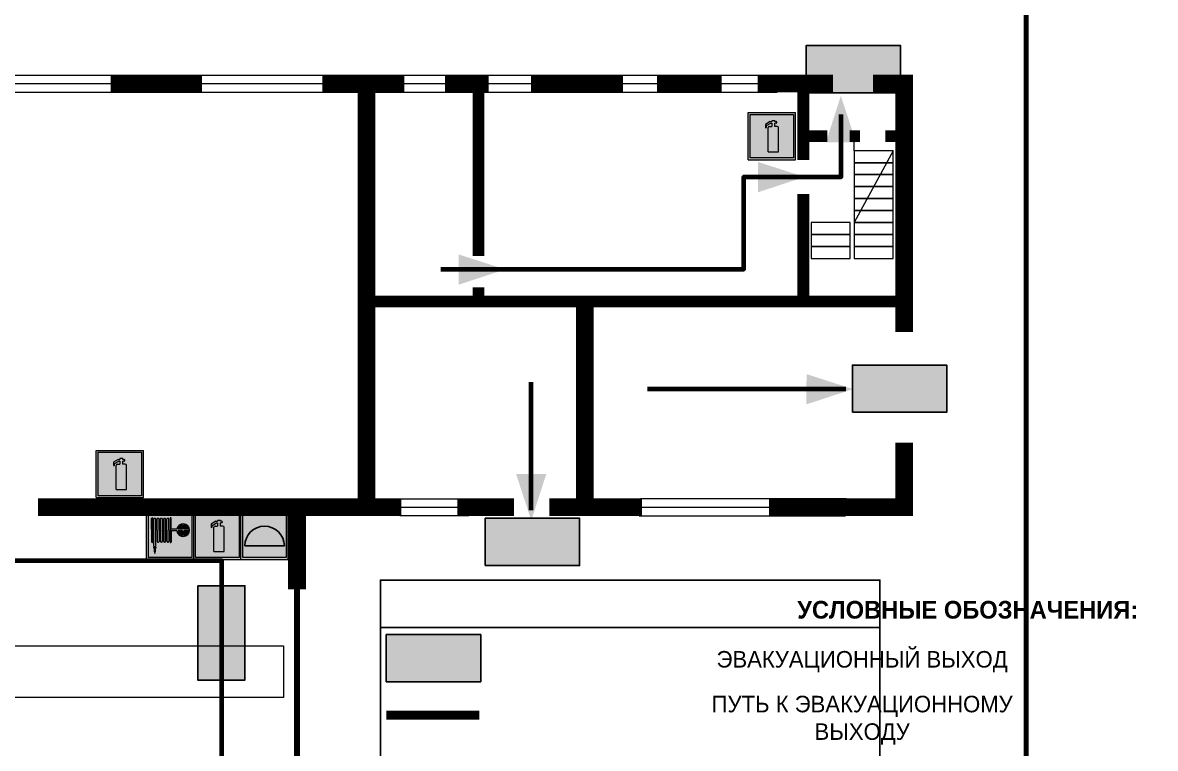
# Model space of a CAD drawing. Header units: millimetres. Extents: x 13114 to 67229, y 22859 to 38520.
# Drawn here: x 29801.3 to 29993.2, y 25958.1 to 26081.1 of the extents above; entities that cross this region are included whole.
import ezdxf

# ---------------------------------------------------------------- set-up
doc = ezdxf.new("R2010")
doc.units = ezdxf.units.MM
doc.layers.add('План_Штампы', color=7, linetype='Continuous')
doc.styles.add('обычный', font='arial.ttf')

# ---------------------------------------------------------------- blocks, each defined once
blk = doc.blocks.new('A$C7B4425F7')
at = {"true_color": 0xffffff}
blk.add_hatch(color=7, dxfattribs=at).paths.add_polyline_path([(0, 0), (-16, 0), (-16, -8), (0, -8)])
h = blk.add_hatch(color=126)
h.paths.add_polyline_path([(-0.2, -0.2), (-15.8, -0.2), (-15.8, -7.8), (-0.2, -7.8)])
h.paths.add_polyline_path([(-11.76, -2.03), (-11.76, -3.66), (-11.17, -3.66, -0.568275), (-11.17, -6.18), (-12.58, -6.18), (-12.58, -2.03)], flags=16)
h.paths.add_polyline_path([(-13.33, -4.12, -0.495768), (-13.59, -6.18), (-15.03, -6.18), (-15.03, -2.03), (-13.59, -2.03, -0.487973)], flags=16)
h.paths.add_polyline_path([(-10.25, -2.03), (-9.48, -2.03), (-9.48, -6.18), (-10.25, -6.18)], flags=16)
h.paths.add_polyline_path([(-13.84, -3.69), (-14.24, -3.69), (-14.24, -3.03), (-13.9, -3.03, -0.692621)], flags=0)
h.paths.add_polyline_path([(-9.15, -2.03), (-8.4, -2.03), (-8.04, -3.07), (-7.68, -2.03), (-6.93, -2.03), (-7.64, -4.1), (-6.93, -6.18), (-7.68, -6.18), (-8.04, -5.14), (-8.4, -6.18), (-9.15, -6.18), (-8.44, -4.1)], flags=16)
h.paths.add_polyline_path([(-11.76, -4.46), (-11.42, -4.46, -0.692621), (-11.36, -5.12), (-11.76, -5.12)], flags=0)
h.paths.add_polyline_path([(-13.9, -5.2), (-14.24, -5.2), (-14.24, -4.55), (-13.84, -4.55, -0.708038)], flags=0)
edge = h.paths.add_edge_path(flags=16)
edge.add_ellipse((-5.51, -4.08), major_axis=(0, 2.05), ratio=0.586184, start_angle=0, end_angle=360)
edge = h.paths.add_edge_path(flags=0)
edge.add_ellipse((-5.51, -4.08), major_axis=(0, 1.14), ratio=0.454828, start_angle=0, end_angle=360)
h.paths.add_polyline_path([(-4.13, -4.96, 0.377264), (-3.48, -4.52, 0.0555), (-3.16, -2.03), (-1.66, -2.03), (-1.66, -4.96), (-0.96, -4.96), (-0.96, -7.01), (-1.75, -7.01), (-1.75, -6.18), (-3.3, -6.18), (-3.3, -7.02), (-4.13, -7.02)], flags=16)
h.paths.add_polyline_path([(-2.73, -2.91), (-2.28, -2.91), (-2.28, -4.96), (-3.05, -4.96, 0.079136)], flags=0)
at = {"color": 126}
blk.add_lwpolyline([(-16, -8), (0, -8), (0, 0), (-16, 0)], close=True, dxfattribs=at)
blk = doc.blocks.new('A$C37112FD5')
at = {"true_color": 0xf5f5ff}
h = blk.add_hatch(color=7, dxfattribs=at)
h.dxf.hatch_style = 1
h.paths.add_polyline_path([(12.8, -7.4), (0, -7.4), (0, -20.2), (12.8, -20.2)])
h.paths.add_polyline_path([(12.29, -7.91), (12.29, -19.69), (0.51, -19.69), (0.51, -7.91)], flags=16)
h.paths.add_polyline_path([(4.98, -9.04, -0.42597), (5.17, -9.22), (5.17, -12.25), (5.17, -15.29, -0.432244), (4.98, -15.47), (4.83, -15.47, -0.42597), (4.64, -15.29), (4.64, -12.25), (4.64, -9.22, -0.432244), (4.83, -9.04)], flags=0)
h.paths.add_polyline_path([(4.28, -9.22), (4.28, -12.25), (4.28, -15.29, -0.432244), (4.09, -15.47), (3.94, -15.47, -0.42597), (3.75, -15.29), (3.75, -12.25), (3.75, -9.22, -0.432244), (3.94, -9.04), (4.09, -9.04, -0.42597)], flags=0)
h.paths.add_polyline_path([(5.72, -9.04), (5.87, -9.04, -0.42597), (6.06, -9.22), (6.06, -12.25), (6.06, -15.29, -0.432244), (5.87, -15.47), (5.72, -15.47, -0.42597), (5.53, -15.29), (5.53, -12.25), (5.53, -9.22, -0.432244)], flags=0)
h.paths.add_polyline_path([(6.42, -8.9), (6.5, -8.9, -0.42597), (6.69, -9.08), (6.69, -12.03), (8.21, -12.03, -15.824349), (8.21, -12.47), (6.69, -12.47), (6.69, -15.42, -0.432244), (6.5, -15.6), (6.42, -15.6)], flags=0)
h.paths.add_polyline_path([(3.39, -9.22), (3.39, -12.25), (3.39, -15.29, -0.432244), (3.2, -15.47), (3.05, -15.47, -0.42597), (2.85, -15.29), (2.85, -12.25), (2.85, -9.22, -0.432244), (3.05, -9.04), (3.2, -9.04, -0.42597)], flags=0)
h.paths.add_polyline_path([(2.5, -9.22), (2.5, -16.71), (1.96, -16.71), (1.96, -9.22, -0.432244), (2.15, -9.04), (2.31, -9.04, -0.42597)], flags=0)
h.paths.add_polyline_path([(1.61, -8.9), (1.61, -15.6), (1.57, -15.6, -0.42597), (1.37, -15.42), (1.37, -12.03), (1.37, -9.09, -0.432244), (1.57, -8.9)], flags=0)
h.paths.add_polyline_path([(9.76, -10.81), (9.76, -12.03), (8.49, -12.03, -0.336371)], flags=0)
h.paths.add_polyline_path([(8.49, -12.47), (9.76, -12.47), (9.76, -13.7, -0.336371)], flags=0)
h.paths.add_polyline_path([(10.11, -10.81, -0.336371), (11.38, -12.03), (10.11, -12.03)], flags=0)
h.paths.add_polyline_path([(10.11, -12.47), (11.38, -12.47, -0.336371), (10.11, -13.7)], flags=0)
h.paths.add_polyline_path([(2.5, -16.84), (2.5, -17.05), (1.97, -17.05), (1.97, -16.84)], flags=0)
h.paths.add_polyline_path([(2.5, -17.24, -0.033778), (2.24, -18.6, -0.033778), (1.97, -17.24)], flags=0)
h = blk.add_hatch(color=242)
h.dxf.hatch_style = 1
h.paths.add_polyline_path([(12.29, -7.91), (0.51, -7.91), (0.51, -19.69), (12.29, -19.69)])
h.paths.add_polyline_path([(6.42, -15.6), (6.42, -8.9), (6.5, -8.9, -0.42597), (6.69, -9.08), (6.69, -12.03), (8.21, -12.03, -15.824349), (8.21, -12.47), (6.69, -12.47), (6.69, -15.42, -0.432244), (6.5, -15.6)], flags=16)
h.paths.add_polyline_path([(5.87, -15.47), (5.72, -15.47, -0.42597), (5.53, -15.29), (5.53, -12.25), (5.53, -9.22, -0.432244), (5.72, -9.04), (5.87, -9.04, -0.42597), (6.06, -9.22), (6.06, -12.25), (6.06, -15.29, -0.432244)], flags=16)
h.paths.add_polyline_path([(4.98, -15.47), (4.83, -15.47, -0.42597), (4.64, -15.29), (4.64, -12.25), (4.64, -9.22, -0.432244), (4.83, -9.04), (4.98, -9.04, -0.42597), (5.17, -9.22), (5.17, -12.25), (5.17, -15.29, -0.432244)], flags=16)
h.paths.add_polyline_path([(4.09, -15.47), (3.94, -15.47, -0.42597), (3.75, -15.29), (3.75, -12.25), (3.75, -9.22, -0.432244), (3.94, -9.04), (4.09, -9.04, -0.42597), (4.28, -9.22), (4.28, -12.25), (4.28, -15.29, -0.432244)], flags=16)
h.paths.add_polyline_path([(3.2, -15.47), (3.05, -15.47, -0.42597), (2.85, -15.29), (2.85, -12.25), (2.85, -9.22, -0.432244), (3.05, -9.04), (3.2, -9.04, -0.42597), (3.39, -9.22), (3.39, -12.25), (3.39, -15.29, -0.432244)], flags=16)
h.paths.add_polyline_path([(2.5, -17.05), (1.97, -17.05), (1.97, -16.84), (2.5, -16.84)], flags=16)
h.paths.add_polyline_path([(2.5, -17.24, -0.033778), (2.24, -18.6, -0.033778), (1.97, -17.24)], flags=16)
h.paths.add_polyline_path([(2.5, -16.71), (1.96, -16.71), (1.96, -9.22, -0.432244), (2.15, -9.04), (2.31, -9.04, -0.42597), (2.5, -9.22)], flags=16)
h.paths.add_polyline_path([(1.61, -15.6), (1.57, -15.6, -0.42597), (1.37, -15.42), (1.37, -12.03), (1.37, -9.09, -0.432244), (1.57, -8.9), (1.61, -8.9)], flags=16)
h.paths.add_polyline_path([(8.49, -12.47), (9.76, -12.47), (9.76, -13.7, -0.336371)], flags=0)
h.paths.add_polyline_path([(10.11, -13.7), (10.11, -12.47), (11.38, -12.47, -0.336371)], flags=0)
h.paths.add_polyline_path([(8.49, -12.03, -0.336371), (9.76, -10.81), (9.76, -12.03)], flags=0)
h.paths.add_polyline_path([(10.11, -12.03), (10.11, -10.81, -0.336371), (11.38, -12.03)], flags=0)
h = blk.add_hatch(color=7, dxfattribs=at)
h.dxf.hatch_style = 1
h.paths.add_polyline_path([(1.61, -8.9), (1.57, -8.9, 0.432244), (1.37, -9.09), (1.37, -12.03), (1.37, -15.42, 0.42597), (1.57, -15.6), (1.61, -15.6)])
h.paths.add_polyline_path([(2.5, -9.22, 0.42597), (2.31, -9.04), (2.15, -9.04, 0.432244), (1.96, -9.22), (1.96, -16.71), (2.5, -16.71)])
h.paths.add_polyline_path([(2.5, -16.84), (1.97, -16.84), (1.97, -17.05), (2.5, -17.05)])
h.paths.add_polyline_path([(2.5, -17.24), (1.97, -17.24, 0.033778), (2.24, -18.6, 0.033778)])
h.paths.add_polyline_path([(3.39, -12.25), (3.39, -9.22, 0.42597), (3.2, -9.04), (3.05, -9.04, 0.432244), (2.85, -9.22), (2.85, -12.25), (2.85, -15.29, 0.42597), (3.05, -15.47), (3.2, -15.47, 0.432244), (3.39, -15.29)])
h.paths.add_polyline_path([(4.28, -12.25), (4.28, -9.22, 0.42597), (4.09, -9.04), (3.94, -9.04, 0.432244), (3.75, -9.22), (3.75, -12.25), (3.75, -15.29, 0.42597), (3.94, -15.47), (4.09, -15.47, 0.432244), (4.28, -15.29)])
h.paths.add_polyline_path([(5.17, -12.25), (5.17, -9.22, 0.42597), (4.98, -9.04), (4.83, -9.04, 0.432244), (4.64, -9.22), (4.64, -12.25), (4.64, -15.29, 0.42597), (4.83, -15.47), (4.98, -15.47, 0.432244), (5.17, -15.29)])
h.paths.add_polyline_path([(6.06, -12.25), (6.06, -9.22, 0.42597), (5.87, -9.04), (5.72, -9.04, 0.432244), (5.53, -9.22), (5.53, -12.25), (5.53, -15.29, 0.42597), (5.72, -15.47), (5.87, -15.47, 0.432244), (6.06, -15.29)])
h.paths.add_polyline_path([(6.69, -12.47), (8.21, -12.47, 15.824349), (8.21, -12.03), (6.69, -12.03), (6.69, -9.08, 0.42597), (6.5, -8.9), (6.42, -8.9), (6.42, -15.6), (6.5, -15.6, 0.432244), (6.69, -15.42)])
h.paths.add_polyline_path([(8.49, -12.47), (9.76, -12.47), (9.76, -13.7, -0.336371)], flags=16)
h.paths.add_polyline_path([(8.49, -12.03, -0.336371), (9.76, -10.81), (9.76, -12.03)], flags=16)
h.paths.add_polyline_path([(10.11, -12.47), (11.38, -12.47, -0.336371), (10.11, -13.7)], flags=16)
h.paths.add_polyline_path([(10.11, -12.03), (10.11, -10.81, -0.336371), (11.38, -12.03)], flags=16)
h = blk.add_hatch(color=242)
h.dxf.hatch_style = 1
h.paths.add_polyline_path([(9.76, -10.81, 0.336371), (8.49, -12.03), (9.76, -12.03)])
h.paths.add_polyline_path([(10.11, -10.81), (10.11, -12.03), (11.38, -12.03, 0.336371)])
h.paths.add_polyline_path([(11.38, -12.47), (10.11, -12.47), (10.11, -13.7, 0.336371)])
h.paths.add_polyline_path([(9.76, -12.47), (8.49, -12.47, 0.336371), (9.76, -13.7)])
at = {"color": 242, "lineweight": 5}
for p, q in [((0, -20.2), (0, -7.4)), ((0, -7.4), (12.8, -7.4)), ((1.37, -12.03), (1.37, -9.08)), ((1.57, -8.9), (1.61, -8.9)), ((1.61, -8.9), (1.61, -15.6)), ((2.15, -9.04), (2.31, -9.04)), ((3.05, -9.04), (3.2, -9.04)), ((3.94, -9.04), (4.09, -9.04)), ((4.83, -9.04), (4.98, -9.04)), ((5.72, -9.04), (5.87, -9.04)), ((6.42, -8.9), (6.42, -15.6)), ((6.5, -8.9), (6.42, -8.9)), ((6.69, -12.03), (6.69, -9.08)), ((12.8, -20.2), (12.8, -7.4)), ((1.37, -12.03), (1.37, -15.42)), ((1.96, -16.71), (1.96, -9.22)), ((2.5, -16.71), (2.5, -9.22)), ((2.85, -12.25), (2.85, -9.22)), ((2.85, -12.25), (2.85, -15.29)), ((3.39, -12.25), (3.39, -9.22)), ((3.39, -12.25), (3.39, -15.29)), ((3.75, -12.25), (3.75, -9.22)), ((3.75, -12.25), (3.75, -15.29)), ((4.28, -12.25), (4.28, -9.22)), ((4.28, -12.25), (4.28, -15.29)), ((4.64, -12.25), (4.64, -9.22)), ((4.64, -12.25), (4.64, -15.29)), ((5.17, -12.25), (5.17, -9.22)), ((5.17, -12.25), (5.17, -15.29)), ((5.53, -12.25), (5.53, -9.22)), ((5.53, -12.25), (5.53, -15.29)), ((6.06, -12.25), (6.06, -9.22)), ((6.06, -12.25), (6.06, -15.29)), ((8.21, -12.03), (6.69, -12.03)), ((9.76, -12.03), (8.49, -12.03)), ((9.76, -10.81), (9.76, -12.03)), ((10.11, -10.81), (10.11, -12.03)), ((11.38, -12.03), (10.11, -12.03)), ((8.21, -12.47), (6.69, -12.47)), ((6.69, -12.47), (6.69, -15.42)), ((9.76, -12.47), (8.49, -12.47)), ((9.76, -12.47), (9.76, -13.7)), ((11.38, -12.47), (10.11, -12.47)), ((10.11, -12.47), (10.11, -13.7)), ((1.57, -15.6), (1.61, -15.6)), ((1.96, -16.71), (2.5, -16.71)), ((1.97, -16.84), (2.5, -16.84)), ((1.97, -17.05), (1.97, -16.84)), ((2.5, -17.05), (1.97, -17.05)), ((1.97, -17.24), (2.5, -17.24)), ((2.5, -16.84), (2.5, -17.05)), ((3.05, -15.47), (3.2, -15.47)), ((3.94, -15.47), (4.09, -15.47)), ((4.83, -15.47), (4.98, -15.47)), ((5.72, -15.47), (5.87, -15.47)), ((6.42, -15.6), (6.5, -15.6)), ((0, -20.2), (12.8, -20.2))]:
    blk.add_line(p, q, dxfattribs=at)
blk.add_lwpolyline([(0.51, -7.91), (12.29, -7.91), (12.29, -19.69), (0.51, -19.69)], close=True, dxfattribs=at)
for centre, radius, start, end in [((1.56, -9.09), 0.182, 87.1027, 180.6071), ((2.15, -9.22), 0.182, 87.1027, 180.6071), ((2.32, -9.22), 0.182, 359.3929, 92.8973), ((3.04, -9.22), 0.182, 87.1027, 180.6071), ((3.21, -9.22), 0.182, 359.3929, 92.8973), ((3.93, -9.22), 0.182, 87.1027, 180.6071), ((4.1, -9.22), 0.182, 359.3929, 92.8973), ((4.82, -9.22), 0.182, 87.1027, 180.6071), ((4.99, -9.22), 0.182, 359.3929, 92.8973), ((5.71, -9.22), 0.182, 87.1027, 180.6071), ((5.88, -9.22), 0.182, 359.3929, 92.8973), ((6.51, -9.09), 0.182, 359.3929, 92.8973), ((9.93, -12.25), 1.74, 187.2319, 172.7681), ((9.93, -12.25), 1.46, 96.9927, 171.3585), ((9.93, -12.25), 1.46, 8.6415, 83.0073), ((3.04, -15.29), 0.182, 179.3929, 272.8973), ((3.21, -15.29), 0.182, 267.1027, 0.6071), ((3.93, -15.29), 0.182, 179.3929, 272.8973), ((4.1, -15.29), 0.182, 267.1027, 0.6071), ((4.82, -15.29), 0.182, 179.3929, 272.8973), ((4.99, -15.29), 0.182, 267.1027, 0.6071), ((5.71, -15.29), 0.182, 179.3929, 272.8973), ((5.88, -15.29), 0.182, 267.1027, 0.6071), ((9.93, -12.25), 1.46, 188.6415, 263.0073), ((9.93, -12.25), 1.46, 276.9927, 351.3585), ((1.56, -15.42), 0.182, 179.3929, 272.8973), ((12.17, -15.98), 10.27, 187.041, 194.7793), ((-7.7, -15.98), 10.27, 345.2207, 352.959), ((6.51, -15.42), 0.182, 267.1027, 0.6071)]:
    blk.add_arc(centre, radius, start, end, dxfattribs=at)
blk = doc.blocks.new('A$C3AD82952')
at = {"true_color": 0xf5f5ff}
h = blk.add_hatch(color=7, dxfattribs=at)
h.dxf.hatch_style = 1
h.paths.add_polyline_path([(8.21, 8.73, 0.414214), (7.89, 9.05), (7.22, 9.05), (7.22, 9.92), (7.59, 9.92, 1), (7.57, 10.36), (7.22, 10.36), (7.22, 10.6), (6.43, 10.6), (6.43, 10.36), (6.01, 10.36), (4.74, 9.59), (4.74, 8.69), (4.98, 8.73), (4.98, 9.26), (6.12, 9.91), (6.43, 9.91), (6.43, 9.05), (5.76, 9.05, 0.414214), (5.44, 8.73), (5.44, 2.2), (8.21, 2.2)], flags=0)
h.paths.add_polyline_path([(12.8, 12.8), (0, 12.8), (0, 0), (12.8, 0)])
h.paths.add_polyline_path([(0.51, 12.29), (12.29, 12.29), (12.29, 0.51), (0.51, 0.51)], flags=16)
h.paths.add_polyline_path([(4.74, 9.59), (6.01, 10.36), (6.43, 10.36), (6.43, 10.6), (7.22, 10.6), (7.22, 10.36), (7.59, 10.36, -0.94586), (7.59, 9.92), (7.22, 9.92), (7.22, 9.05), (7.89, 9.05, -0.414214), (8.21, 8.73), (8.21, 2.2), (5.44, 2.2), (5.44, 8.73, -0.414214), (5.76, 9.05), (6.43, 9.05), (6.43, 9.91), (6.12, 9.91), (4.98, 9.26), (4.98, 8.73), (4.74, 8.69)], flags=0)
h = blk.add_hatch(color=242)
h.dxf.hatch_style = 1
h.paths.add_polyline_path([(12.29, 12.29), (0.51, 12.29), (0.51, 0.51), (12.29, 0.51)])
h.paths.add_polyline_path([(4.74, 8.69), (4.74, 9.59), (6.01, 10.36), (6.43, 10.36), (6.43, 10.6), (7.22, 10.6), (7.22, 10.36), (7.59, 10.36, -0.94586), (7.59, 9.92), (7.22, 9.92), (7.22, 9.05), (7.89, 9.05, -0.414214), (8.21, 8.73), (8.21, 2.2), (5.44, 2.2), (5.44, 8.73, -0.414214), (5.76, 9.05), (6.43, 9.05), (6.43, 9.91), (6.12, 9.91), (4.98, 9.26), (4.98, 8.73)], flags=16)
h = blk.add_hatch(color=7, dxfattribs=at)
h.dxf.hatch_style = 1
h.paths.add_polyline_path([(8.21, 8.73, 0.414214), (7.89, 9.05), (7.22, 9.05), (7.22, 9.92), (7.59, 9.92, 1), (7.57, 10.36), (7.22, 10.36), (7.22, 10.6), (6.43, 10.6), (6.43, 10.36), (6.01, 10.36), (4.74, 9.59), (4.74, 8.69), (4.98, 8.73), (4.98, 9.26), (6.12, 9.91), (6.43, 9.91), (6.43, 9.05), (5.76, 9.05, 0.414214), (5.44, 8.73), (5.44, 2.2), (8.21, 2.2)])
at = {"color": 242, "lineweight": 5}
for p, q in [((0, 0), (0, 12.8)), ((0, 12.8), (12.8, 12.8)), ((12.8, 0), (12.8, 12.8)), ((6.01, 10.36), (4.74, 9.59)), ((4.74, 9.59), (4.74, 8.69)), ((4.98, 9.26), (6.12, 9.91)), ((4.98, 8.73), (4.98, 9.26)), ((6.01, 10.36), (6.43, 10.36)), ((6.12, 9.91), (6.43, 9.91)), ((7.22, 10.6), (6.43, 10.6)), ((6.43, 10.6), (6.43, 10.36)), ((6.43, 9.91), (6.43, 9.05)), ((7.22, 10.36), (7.22, 10.6)), ((7.59, 10.36), (7.22, 10.36)), ((7.22, 9.05), (7.22, 9.92)), ((7.59, 9.92), (7.22, 9.92)), ((4.74, 8.69), (4.98, 8.73)), ((5.44, 2.2), (5.44, 8.73)), ((5.76, 9.05), (6.43, 9.05)), ((7.89, 9.05), (7.22, 9.05)), ((8.21, 2.2), (8.21, 8.73)), ((0, 0), (12.8, 0)), ((5.44, 2.2), (8.21, 2.2))]:
    blk.add_line(p, q, dxfattribs=at)
blk.add_lwpolyline([(0.51, 12.29), (12.29, 12.29), (12.29, 0.51), (0.51, 0.51)], close=True, dxfattribs=at)
for centre, radius, start, end in [((7.58, 10.14), 0.223, 273.1875, 86.8125), ((5.76, 8.73), 0.32, 90, 180), ((7.89, 8.73), 0.32, 0, 90)]:
    blk.add_arc(centre, radius, start, end, dxfattribs=at)
blk = doc.blocks.new('A$C1E1F2D43')
at = {"true_color": 0xffffff}
blk.add_hatch(color=7, dxfattribs=at).paths.add_polyline_path([(8, 0), (0, 0), (0, -8), (8, -8)])
h = blk.add_hatch(color=242)
h.paths.add_polyline_path([(0.32, -0.32), (0.32, -7.68), (7.68, -7.68), (7.68, -0.32)])
h.paths.add_polyline_path([(7.35, -5.71), (0.65, -5.71, -1)], flags=16)
at = {"color": 242, "lineweight": 5}
for p, q in [((0, 0), (8, 0)), ((0, -8), (0, 0)), ((0, 0), (8, 0)), ((8, -8), (8, 0)), ((0, -8), (8, -8))]:
    blk.add_line(p, q, dxfattribs=at)
at = {"color": 242}
blk.add_line((7.35, -5.71), (0.65, -5.71), dxfattribs=at)
at = {"color": 242, "lineweight": 5}
blk.add_lwpolyline([(0.32, -0.32), (7.68, -0.32), (7.68, -7.68), (0.32, -7.68)], close=True, dxfattribs=at)
at = {"color": 242}
blk.add_arc((4, -5.71), 3.35, 0, 180, dxfattribs=at)
blk = doc.blocks.new('A$C32E8229D')
at = {"true_color": 0xffffff}
blk.add_hatch(color=7, dxfattribs=at).paths.add_polyline_path([(0, 0), (0, -8), (16, -8), (16, 0)])
h = blk.add_hatch(color=126)
h.paths.add_polyline_path([(0.2, -0.2), (15.8, -0.2), (15.8, -7.8), (0.2, -7.8)])
h.paths.add_polyline_path([(13.49, -2.05), (12.08, -2.05), (11.37, -2.63, 0.162397), (11.29, -2.84), (11.29, -3.63), (10.35, -3.63), (10.35, -4.05), (11.68, -4.05), (11.68, -3.48), (12.26, -4.28), (11.29, -5.1), (11.29, -6.78), (11.85, -6.78), (11.85, -5.44), (12.8, -4.64), (12.8, -5.94), (14.46, -5.94), (14.46, -5.39), (13.45, -5.39), (13.45, -3.97), (12.46, -2.59), (13.15, -2.59), (13.69, -3.34), (14.18, -3)], flags=16)
h.paths.add_polyline_path([(10.74, -1.82, 1), (11.8, -1.82, 1)], flags=16)
h.paths.add_polyline_path([(9.39, -3.59), (5.99, -3.59), (6.56, -3.03), (5.91, -3.03), (5.1, -3.83), (5.91, -4.64), (6.56, -4.64), (5.99, -4.09), (9.39, -4.09)], flags=16)
h.paths.add_polyline_path([(4.29, -1.08), (1.72, -1.08), (1.72, -6.6), (4.29, -6.6)], flags=16)
at = {"color": 126}
blk.add_lwpolyline([(16, -8), (0, -8), (0, 0), (16, 0)], close=True, dxfattribs=at)

msp = doc.modelspace()

# ---------------------------------------------------------------- linework, layer by layer
at = {"color": 6, "lineweight": 100}
for points in [[(29371.38, 25855.56), (29971.38, 25855.56), (29971.38, 26250.56), (29371.38, 26250.56)], [(29971.38, 25855.56), (30571.38, 25855.56), (30571.38, 26250.56), (29971.38, 26250.56)]]:
    msp.add_lwpolyline(points, close=True, dxfattribs=at)
at = {"lineweight": 0}
for points in [[(29755.02, 26072.25), (29929.43, 26072.25)], [(29755.17, 26070.81), (29929.58, 26070.81)], [(29754.73, 26069.36), (29929.14, 26069.36)], [(29942.22, 26059.42), (29942.22, 26061.44)], [(29948.84, 26059.42), (29942.22, 26047.24)], [(29865.28, 26000.44), (29876.97, 26000.44)], [(29906.01, 26000.49), (29940.93, 26000.49)], [(29865.21, 25997.58), (29876.9, 25997.58)], [(29865.5, 25999.01), (29877.19, 25999.01)], [(29905.81, 25997.56), (29940.73, 25997.56)], [(29906.24, 25999.01), (29941.16, 25999.01)]]:
    msp.add_lwpolyline(points, dxfattribs=at)
at = {"lineweight": 100, "const_width": 3}
for points in [[(29816.26, 26070.81), (29831.72, 26070.81)], [(29852.08, 26070.81), (29866.02, 26070.81)], [(29859.58, 26070.81), (29859.58, 25999.01)], [(29872.88, 26070.81), (29880.28, 26070.81)], [(29887.48, 26070.81), (29903.02, 26070.81)], [(29908.78, 26070.81), (29919.77, 26070.81)], [(29925.88, 26070.81), (29938.63, 26070.81)], [(29945.43, 26070.81), (29950.67, 26070.81), (29950.67, 26028.72)], [(29896.6, 25999.01), (29896.6, 26032.91)], [(29950.67, 26009.92), (29950.67, 25999.01), (29927.79, 25999.01)], [(29847.81, 25999.01), (29803.91, 25999.01)], [(29865.5, 25999.01), (29847.81, 25999.01), (29847.81, 25985.1)], [(29884.59, 25999.01), (29874.96, 25999.01)], [(29906.24, 25999.01), (29890.55, 25999.01)]]:
    msp.add_lwpolyline(points, dxfattribs=at)
at = {"lineweight": 0}
for points, const_width in [([(29933.61, 26057.87), (29933.61, 26071.05), (29933.61, 26061.88), (29937.68, 26061.88)], 2), ([(29878.55, 26070.92), (29878.55, 26041.56)], 2), ([(29941.46, 26061.88), (29943.19, 26061.88)], 2), ([(29947.52, 26061.88), (29949.99, 26061.88)], 2), ([(29859.13, 26033.86), (29950.65, 26033.86), (29933.61, 26033.86), (29933.61, 26052.09)], 2), ([(29878.55, 26036.27), (29878.55, 26033.94)], 2), ([(29847.81, 25916.21), (29847.81, 25990.75)], 1)]:
    msp.add_lwpolyline(points, dxfattribs=dict(at, const_width=const_width))
at = {"color": 126, "lineweight": 100, "true_color": 0x008754}
for points in [[(29872.19, 26039.32), (29923.54, 26039.32), (29923.54, 26054.98), (29939.99, 26054.98), (29939.99, 26065.58)], [(29887.51, 25998.5), (29887.51, 26020.18)], [(29940.82, 26019.02), (29907.18, 26019.02)], [(29797.91, 25989.99), (29835, 25989.99), (29835, 25920.56), (29839.43, 25920.56)]]:
    msp.add_lwpolyline(points, dxfattribs=at)
at = {"lineweight": 0}
for points in [[(29942.22, 26057.39), (29948.84, 26057.39), (29948.84, 26059.42), (29942.22, 26059.42)], [(29942.22, 26055.36), (29948.84, 26055.36), (29948.84, 26057.39), (29942.22, 26057.39)], [(29942.22, 26053.33), (29948.84, 26053.33), (29948.84, 26055.36), (29942.22, 26055.36)], [(29942.22, 26051.3), (29948.84, 26051.3), (29948.84, 26053.33), (29942.22, 26053.33)], [(29942.22, 26049.27), (29948.84, 26049.27), (29948.84, 26051.3), (29942.22, 26051.3)], [(29942.22, 26047.24), (29948.84, 26047.24), (29948.84, 26049.27), (29942.22, 26049.27)], [(29934.92, 26045.21), (29941.54, 26045.21), (29941.54, 26047.24), (29934.92, 26047.24)], [(29942.22, 26045.21), (29948.84, 26045.21), (29948.84, 26047.24), (29942.22, 26047.24)], [(29934.92, 26043.18), (29941.54, 26043.18), (29941.54, 26045.21), (29934.92, 26045.21)], [(29942.22, 26043.18), (29948.84, 26043.18), (29948.84, 26045.21), (29942.22, 26045.21)], [(29934.92, 26041.15), (29941.54, 26041.15), (29941.54, 26043.18), (29934.92, 26043.18)], [(29942.22, 26041.15), (29948.84, 26041.15), (29948.84, 26043.18), (29942.22, 26043.18)], [(29448.59, 25975.52), (29845.55, 25975.52), (29845.55, 25966.73), (29448.59, 25966.73)]]:
    msp.add_lwpolyline(points, close=True, dxfattribs=at)
for points in [[(29861.95, 25978.59), (29946.58, 25978.59), (29946.58, 25986.64), (29861.95, 25986.64)], [(29861.95, 25978.59), (29946.58, 25978.59), (29946.58, 25863.02), (29861.95, 25863.02)]]:
    msp.add_lwpolyline(points, close=True)
at = {"color": 126, "lineweight": 80, "true_color": 0x008754, "const_width": 1.5}
msp.add_lwpolyline([(29878.73, 25963.74), (29862.93, 25963.74)], dxfattribs=at)
at = {"layer": 'План_Штампы', "color": 126, "true_color": 0x008754}
for points in [[(29942.55, 26060.82), (29937.42, 26060.84), (29939.96, 26068.71)], [(29925.93, 26052.38), (29925.94, 26057.51), (29933.82, 26054.97)], [(29875.2, 26036.71), (29875.21, 26041.84), (29883.09, 26039.3)], [(29934.13, 26016.43), (29934.14, 26021.56), (29942.02, 26019.02)], [(29884.92, 26004.65), (29890.06, 26004.64), (29887.51, 25996.76)]]:
    msp.add_solid(points, dxfattribs=at)

# ---------------------------------------------------------------- block references
for name, p, xscale, yscale, zscale in [('A$C3AD82952', (29924.25, 26057.88), 0.625, 0.625, 0.625), ('A$C3AD82952', (29813.78, 26000.62), 0.625, 0.625, 0.625), ('A$C37112FD5', (29822.32, 26002.77), 0.6249984004534781, 0.6249984004534781, 0.6249984004534781), ('A$C3AD82952', (29830.32, 25990.14), 0.625, 0.625, 0.625)]:
    msp.add_blockref(name, p, dxfattribs=dict(xscale=xscale, yscale=yscale, zscale=zscale))
at = {"color": 1}
msp.add_blockref('A$C1E1F2D43', (29838.32, 25998.14), dxfattribs=at)
at = {"layer": 'План_Штампы'}
for p in [(29950.07, 26077.25), (29957.91, 26023.1), (29895.7, 25997.12), (29878.93, 25977.42)]:
    msp.add_blockref('A$C7B4425F7', p, dxfattribs=at)
at = {"layer": 'План_Штампы', "color": 126, "true_color": 0x008754, "xscale": -1, "rotation": 270}
msp.add_blockref('A$C32E8229D', (29838.98, 25969.69), dxfattribs=at)

# ---------------------------------------------------------------- texts
at = {"lineweight": 0, "attachment_point": 5, "style": 'обычный'}
for s, insert, char_height, width in [('{\\fProxima Nova Rg|b1|i0|c204|p2;УСЛОВНЫЕ ОБОЗНАЧЕНИЯ:\\H1.1997x; }', (29961.45, 25981.6), 3, 175.1736), ('\\pi-8.4,l8.4,t8.4;{\\fProxima Nova Rg|b0|i0|c204|p2;ЭВАКУАЦИОННЫЙ ВЫХОД\\H1.6404x; }', (29943.56, 25972.82), 2.8, 126.6484), ('\\pi-8.4,l8.4,t8.4;{\\fProxima Nova Rg|b0|i0|c204|p2;ПУТЬ К ЭВАКУАЦИОННОМУ \\PВЫХОДУ }', (29943.57, 25962.9), 2.8, 126.6484)]:
    msp.add_mtext(s, dxfattribs=dict(at, insert=insert, char_height=char_height, width=width))

doc.saveas('drawing.dxf')
